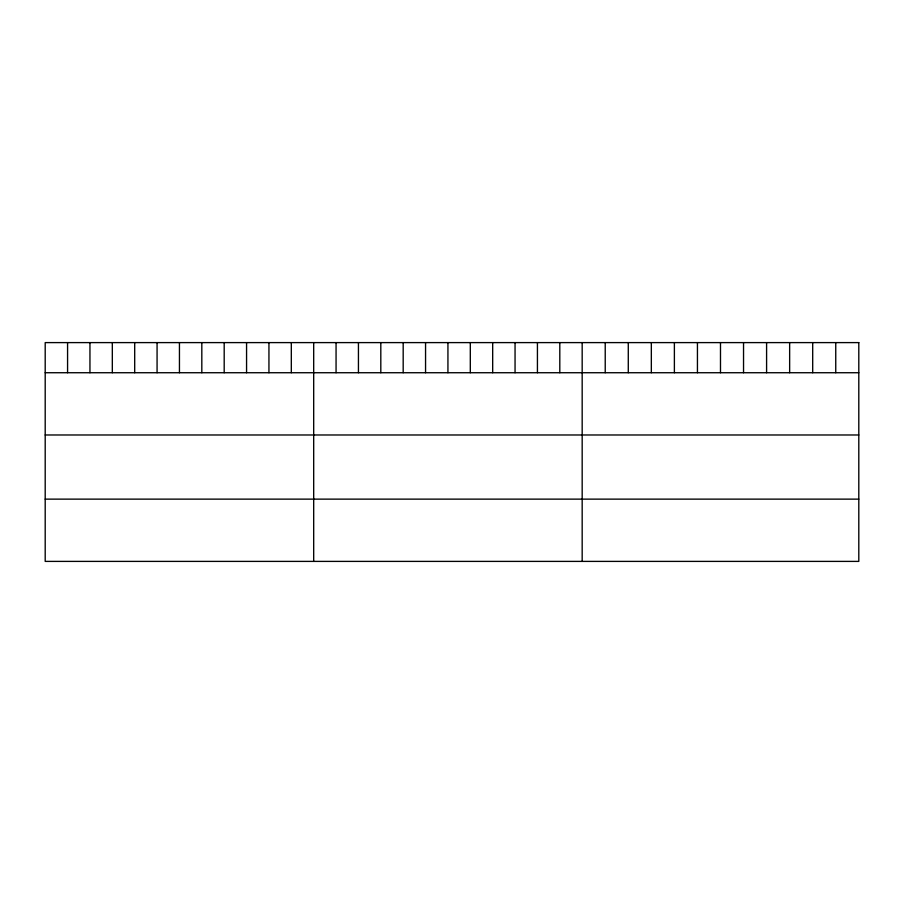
<?xml version="1.0" encoding="UTF-8"?>
<svg xmlns="http://www.w3.org/2000/svg" width="904" height="904" viewBox="0 0 904 904"><rect width="100%" height="100%" fill="white"/><g stroke="black" fill="none" stroke-linecap="round" stroke-linejoin="round"><path stroke-width="1.36" d="M45.2 372.731L858.8 372.731M45.2 434.982L858.8 434.982M45.2 499.132L858.8 499.132M835.748 342.605L835.748 372.731M812.696 342.605L812.696 372.731M789.644 342.605L789.644 372.731M766.592 342.605L766.592 372.731M743.54 342.605L743.54 372.731M720.488 342.605L720.488 372.731M697.436 342.605L697.436 372.731M674.384 342.605L674.384 372.731M651.332 342.605L651.332 372.731M628.28 342.605L628.28 372.731M605.228 342.605L605.228 372.731M582.176 342.605L582.176 561.395M559.802 342.605L559.802 372.731M537.428 342.605L537.428 372.731M515.054 342.605L515.054 372.731M492.68 342.605L492.68 372.731M470.306 342.605L470.306 372.731M447.932 342.605L447.932 372.731M425.558 342.605L425.558 372.731M403.184 342.605L403.184 372.731M380.81 342.605L380.81 372.731M358.436 342.605L358.436 372.731M336.062 342.605L336.062 372.731M313.688 342.605L313.688 561.395M291.314 342.605L291.314 372.731M268.94 342.605L268.94 372.731M246.566 342.605L246.566 372.731M224.192 342.605L224.192 372.731M201.818 342.605L201.818 372.731M179.444 342.605L179.444 372.731M157.07 342.605L157.07 372.731M134.696 342.605L134.696 372.731M112.322 342.605L112.322 372.731M89.948 342.605L89.948 372.731M67.574 342.605L67.574 372.731M858.8 342.605L45.2 342.605L45.2 561.395L858.8 561.395L858.8 342.605"/></g></svg>
